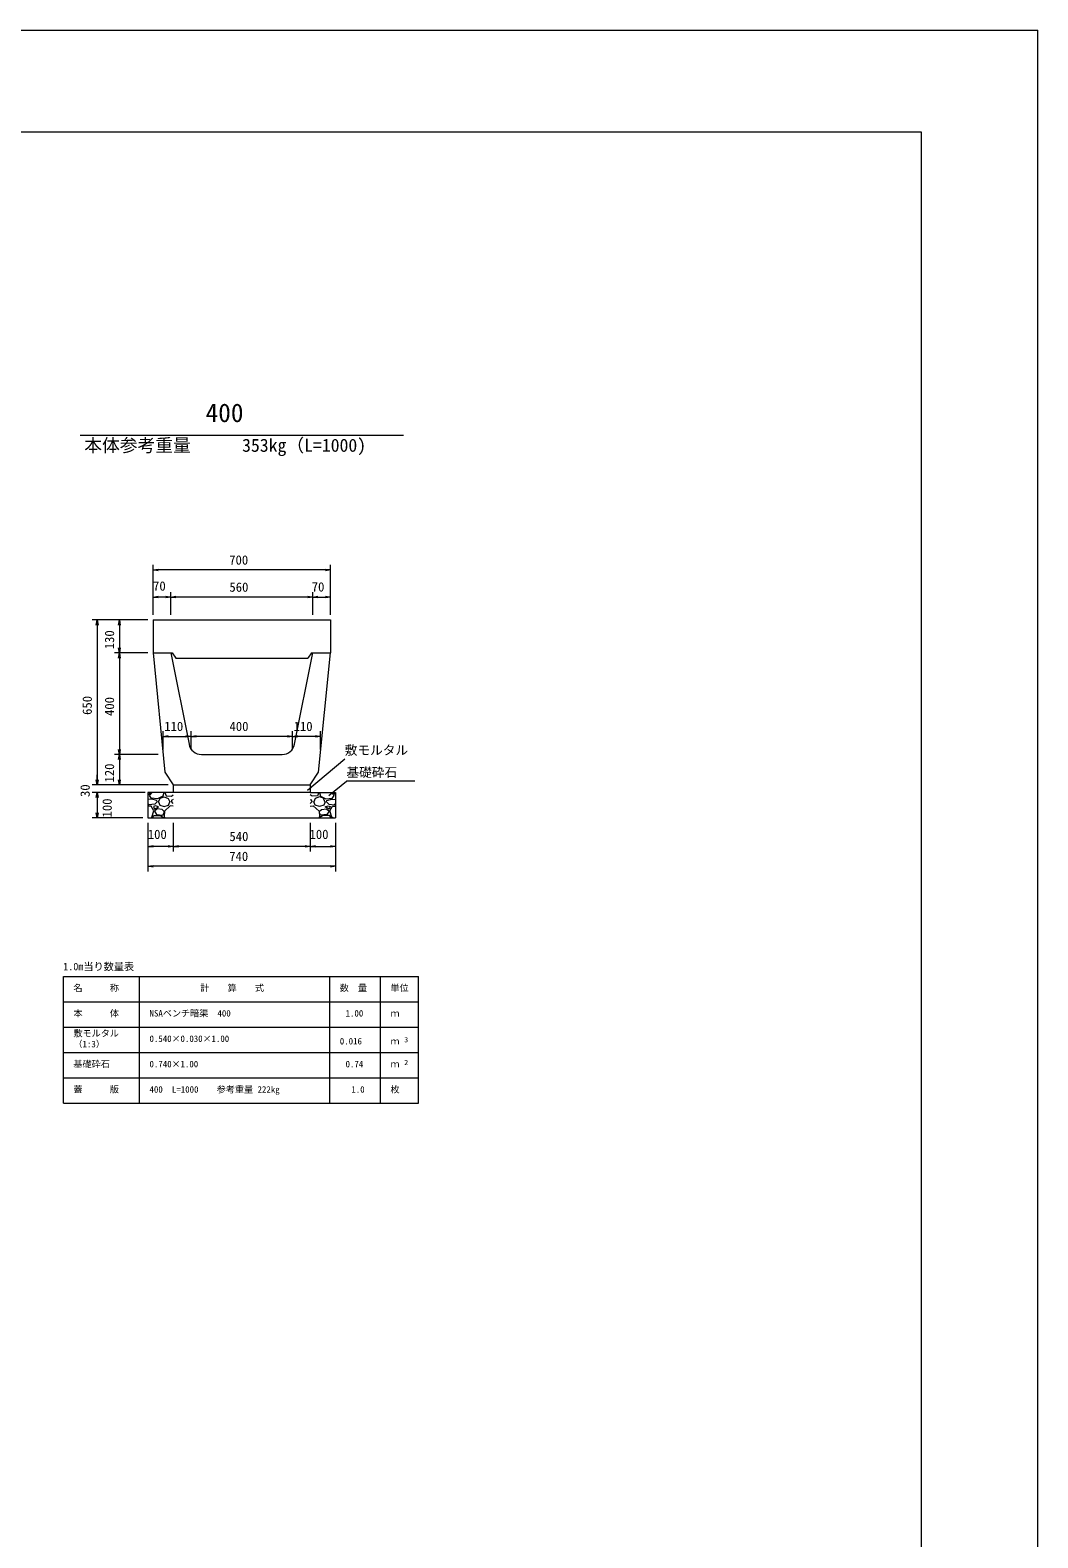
# Model space of a CAD drawing. Units: millimetres on the paper. Extents: x -1 to 840, y -1 to 593.
# Drawn here: x 641.1 to 839.7, y 296.2 to 593.2 of the extents above; entities that cross this region are included whole.
import ezdxf
from ezdxf.enums import TextEntityAlignment as Align

# ---------------------------------------------------------------- set-up
doc = ezdxf.new("R2010")
doc.units = ezdxf.units.MM
for name, color, linetype, lineweight in [('0_2', 7, 'Continuous', 18), ('D-MTR-FRAM（材料表図枠）', 2, 'Continuous', 18), ('D-STR-DIM（寸法）', 7, 'Continuous', 18), ('D-STR-HTXT（旗揚げ）', 7, 'Continuous', 18), ('D-STR-STRn（構造物）', 7, 'Continuous', 18), ('D-STR（構造物外形線）', 1, 'Continuous', 18), ('D-TTL(外枠）', 2, 'Continuous', 18), ('DEFPOINTS_3', 8, 'Continuous', 18)]:
    doc.layers.add(name, color=color, linetype=linetype, lineweight=lineweight)
for name, color, linetype in [('D-MTR-TXT(文字列）', 7, 'Continuous'), ('D-STR-TXT（文字）', 7, 'Continuous'), ('D-TTL-TXT（文字）', 7, 'Continuous')]:
    doc.layers.add(name, color=color, linetype=linetype)
doc.styles.add('ＭＳ ゴシック', font='')
doc.styles.get('ＭＳ ゴシック').set_extended_font_data('MS Gothic')

msp = doc.modelspace()

# ---------------------------------------------------------------- linework, layer by layer
at = {"layer": '0_2'}
for p, q in [((665.298, 486.87), (666.298, 487.036)), ((666.298, 486.703), (665.298, 486.87)), ((665.298, 486.87), (666.298, 486.87)), ((699.298, 487.036), (700.298, 486.87)), ((700.298, 486.87), (699.298, 486.703)), ((700.298, 486.87), (699.298, 486.87)), ((665.298, 481.527), (666.298, 481.694)), ((666.298, 481.361), (665.298, 481.527)), ((665.298, 481.527), (666.298, 481.527)), ((667.798, 481.694), (668.798, 481.527)), ((668.798, 481.527), (667.798, 481.361)), ((668.798, 481.527), (667.798, 481.527)), ((668.798, 481.527), (669.798, 481.694)), ((669.798, 481.361), (668.798, 481.527)), ((668.798, 481.527), (669.798, 481.527)), ((695.798, 481.694), (696.798, 481.527)), ((696.798, 481.527), (695.798, 481.361)), ((696.798, 481.527), (695.798, 481.527)), ((696.798, 481.527), (697.798, 481.694)), ((697.798, 481.361), (696.798, 481.527)), ((696.798, 481.527), (697.798, 481.527)), ((699.298, 481.694), (700.298, 481.527)), ((700.298, 481.527), (699.298, 481.361)), ((700.298, 481.527), (699.298, 481.527)), ((654.12, 476.027), (654.286, 477.027)), ((654.286, 477.027), (654.453, 476.027)), ((654.286, 477.027), (654.286, 476.027)), ((658.509, 476.027), (658.676, 477.027)), ((658.676, 477.027), (658.842, 476.027)), ((658.676, 477.027), (658.676, 476.027)), ((658.676, 470.527), (658.509, 471.527)), ((658.509, 469.527), (658.676, 470.527)), ((658.842, 471.527), (658.676, 470.527)), ((658.676, 470.527), (658.676, 471.527)), ((658.676, 470.527), (658.842, 469.527)), ((658.676, 470.527), (658.676, 469.527)), ((658.676, 450.527), (658.509, 451.527)), ((658.842, 451.527), (658.676, 450.527)), ((658.676, 450.527), (658.676, 451.527)), ((667.298, 454.093), (668.298, 454.259)), ((668.298, 453.926), (667.298, 454.093)), ((667.298, 454.093), (668.298, 454.093)), ((671.798, 454.259), (672.798, 454.093)), ((672.798, 454.093), (671.798, 453.926)), ((672.798, 454.093), (671.798, 454.093)), ((672.798, 454.093), (673.798, 454.259)), ((673.798, 453.926), (672.798, 454.093)), ((672.798, 454.093), (673.798, 454.093)), ((691.798, 454.259), (692.798, 454.093)), ((692.798, 454.093), (691.798, 453.926)), ((692.798, 454.093), (691.798, 454.093)), ((692.798, 454.093), (693.798, 454.259)), ((693.798, 453.926), (692.798, 454.093)), ((692.798, 454.093), (693.798, 454.093)), ((697.298, 454.259), (698.298, 454.093)), ((698.298, 454.093), (697.298, 453.926)), ((698.298, 454.093), (697.298, 454.093)), ((658.509, 449.527), (658.676, 450.527)), ((658.676, 450.527), (658.842, 449.527)), ((658.676, 450.527), (658.676, 449.527)), ((654.286, 444.527), (654.12, 445.527)), ((654.286, 444.527), (654.12, 445.527)), ((654.453, 445.527), (654.286, 444.527)), ((654.286, 444.527), (654.286, 445.527)), ((654.453, 445.527), (654.286, 444.527)), ((654.286, 444.527), (654.286, 445.527)), ((658.676, 444.527), (658.509, 445.527)), ((658.842, 445.527), (658.676, 444.527)), ((658.676, 444.527), (658.676, 445.527)), ((654.12, 442.027), (654.286, 443.027)), ((654.12, 442.027), (654.286, 443.027)), ((654.286, 443.027), (654.453, 442.027)), ((654.286, 443.027), (654.286, 442.027)), ((654.286, 443.027), (654.453, 442.027)), ((654.286, 443.027), (654.286, 442.027)), ((654.286, 438.027), (654.12, 439.027)), ((654.453, 439.027), (654.286, 438.027)), ((654.286, 438.027), (654.286, 439.027)), ((664.298, 432.416), (665.298, 432.583)), ((665.298, 432.249), (664.298, 432.416)), ((664.298, 432.416), (665.298, 432.416)), ((668.298, 432.583), (669.298, 432.416)), ((669.298, 432.416), (668.298, 432.249)), ((669.298, 432.416), (668.298, 432.416)), ((669.298, 432.416), (670.298, 432.583)), ((670.298, 432.249), (669.298, 432.416)), ((669.298, 432.416), (670.298, 432.416)), ((695.298, 432.583), (696.298, 432.416)), ((696.298, 432.416), (695.298, 432.249)), ((696.298, 432.416), (695.298, 432.416)), ((696.298, 432.416), (697.298, 432.583)), ((697.298, 432.249), (696.298, 432.416)), ((696.298, 432.416), (697.298, 432.416)), ((700.298, 432.583), (701.298, 432.416)), ((701.298, 432.416), (700.298, 432.249)), ((701.298, 432.416), (700.298, 432.416)), ((664.298, 428.498), (665.298, 428.665)), ((665.298, 428.332), (664.298, 428.498)), ((664.298, 428.498), (665.298, 428.498)), ((700.298, 428.665), (701.298, 428.498)), ((701.298, 428.498), (700.298, 428.332)), ((701.298, 428.498), (700.298, 428.498))]:
    msp.add_line(p, q, dxfattribs=at)
at = {"layer": 'D-MTR-FRAM（材料表図枠）'}
for p, q in [((647.644, 406.812), (717.644, 406.812)), ((647.644, 381.812), (647.644, 406.812)), ((662.644, 381.812), (662.644, 406.812)), ((700.144, 381.812), (700.144, 406.812)), ((710.144, 390.812), (710.144, 406.812)), ((710.144, 381.812), (710.144, 406.812)), ((717.644, 381.812), (717.644, 406.812)), ((647.644, 401.812), (717.644, 401.812)), ((647.644, 396.812), (717.644, 396.812)), ((647.644, 391.812), (717.644, 391.812)), ((647.644, 386.812), (717.644, 386.812)), ((647.644, 381.812), (717.644, 381.812))]:
    msp.add_line(p, q, dxfattribs=at)
at = {"layer": 'D-STR-DIM（寸法）'}
for p, q in [((665.298, 478.027), (665.298, 487.87)), ((700.298, 478.027), (700.298, 487.87)), ((699.298, 486.87), (666.298, 486.87)), ((665.298, 478.027), (665.298, 482.527)), ((667.798, 481.527), (666.298, 481.527)), ((668.798, 478.027), (668.798, 482.527)), ((668.798, 478.027), (668.798, 482.527)), ((695.798, 481.527), (669.798, 481.527)), ((696.798, 478.027), (696.798, 482.527)), ((696.798, 478.027), (696.798, 482.527)), ((697.798, 481.527), (699.298, 481.527)), ((700.298, 478.027), (700.298, 482.527)), ((664.298, 477.027), (653.286, 477.027)), ((654.286, 476.027), (654.286, 445.527)), ((664.298, 477.027), (657.676, 477.027)), ((658.676, 476.027), (658.676, 471.527)), ((664.298, 470.527), (657.676, 470.527)), ((664.298, 470.527), (657.676, 470.527)), ((658.676, 469.527), (658.676, 451.527)), ((667.298, 451.527), (667.298, 455.093)), ((672.798, 451.527), (672.798, 455.093)), ((672.798, 451.527), (672.798, 455.093)), ((692.798, 451.527), (692.798, 455.093)), ((692.798, 451.527), (692.798, 455.093)), ((698.298, 451.527), (698.298, 455.093)), ((668.298, 454.093), (671.798, 454.093)), ((691.798, 454.093), (673.798, 454.093)), ((697.298, 454.093), (693.798, 454.093)), ((666.298, 450.527), (657.676, 450.527)), ((666.298, 450.527), (657.676, 450.527)), ((658.676, 449.527), (658.676, 445.527)), ((654.286, 445.527), (654.286, 446.527)), ((668.298, 444.527), (653.286, 444.527)), ((668.298, 444.527), (653.286, 444.527)), ((663.298, 443.027), (653.286, 443.027)), ((663.748, 443.027), (653.286, 443.027)), ((668.298, 444.527), (657.676, 444.527)), ((654.286, 442.027), (654.286, 441.027)), ((654.286, 442.027), (654.286, 439.027)), ((663.298, 438.027), (653.286, 438.027)), ((664.298, 437.027), (664.298, 427.498)), ((664.298, 437.027), (664.298, 431.416)), ((669.298, 437.027), (669.298, 431.416)), ((669.298, 437.027), (669.298, 431.416)), ((696.298, 437.027), (696.298, 431.416)), ((696.298, 437.027), (696.298, 431.416)), ((701.298, 437.027), (701.298, 431.416)), ((701.298, 437.027), (701.298, 427.498)), ((668.298, 432.416), (665.298, 432.416)), ((695.298, 432.416), (670.298, 432.416)), ((697.298, 432.416), (700.298, 432.416)), ((700.298, 428.498), (665.298, 428.498))]:
    msp.add_line(p, q, dxfattribs=at)
at = {"layer": 'D-STR-HTXT（旗揚げ）'}
for p, q in [((650.906, 513.447), (714.689, 513.447)), ((695.742, 443.492), (703.085, 449.662)), ((699.981, 442.415), (703.421, 445.298)), ((716.895, 445.298), (703.421, 445.298))]:
    msp.add_line(p, q, dxfattribs=at)
at = {"layer": 'D-STR-STRn（構造物）'}
for p, q in [((669.298, 443.027), (664.298, 443.027)), ((664.298, 443.027), (664.298, 438.027)), ((664.298, 442.592), (664.861, 443.027)), ((664.606, 442.475), (665.103, 443.027)), ((667.458, 443.025), (667.258, 442.325)), ((667.628, 443.027), (667.898, 442.387)), ((668.957, 442.329), (669.298, 442.592)), ((669.298, 444.527), (669.298, 443.027)), ((696.298, 443.027), (669.298, 443.027)), ((696.298, 444.527), (696.298, 443.027)), ((696.298, 443.027), (701.298, 443.027)), ((696.639, 442.329), (696.298, 442.592)), ((697.967, 443.027), (697.697, 442.387)), ((698.137, 443.025), (698.337, 442.325)), ((700.989, 442.475), (700.492, 443.027)), ((701.298, 442.592), (700.735, 443.027)), ((701.298, 443.027), (701.298, 438.027)), ((665.061, 441.719), (664.298, 441.639)), ((664.505, 440.641), (664.298, 440.867)), ((664.908, 440.32), (664.298, 440.371)), ((665.653, 440.728), (664.503, 440.628)), ((664.966, 441.873), (664.616, 442.473)), ((665.467, 439.428), (664.917, 440.328)), ((666.203, 441.785), (664.953, 441.885)), ((666.055, 441.478), (665.055, 441.728)), ((665.405, 440.275), (665.605, 439.775)), ((665.756, 440.423), (665.406, 440.273)), ((665.605, 439.776), (666.355, 440.226)), ((666.106, 439.825), (665.606, 439.325)), ((666.106, 441.225), (665.656, 440.725)), ((666.358, 440.226), (665.758, 440.426)), ((666.107, 441.222), (666.057, 441.472)), ((667.112, 439.678), (666.112, 439.828)), ((667.259, 442.322), (666.209, 441.772)), ((666.352, 441.227), (666.652, 440.527)), ((666.405, 441.225), (666.705, 441.925)), ((666.652, 440.521), (667.502, 440.271)), ((666.707, 441.925), (667.507, 442.175)), ((667.517, 439.315), (667.117, 439.665)), ((667.505, 442.175), (668.305, 441.875)), ((667.509, 440.272), (668.359, 440.522)), ((668.708, 440.425), (667.558, 439.375)), ((667.903, 442.373), (668.953, 442.323)), ((668.307, 441.874), (668.607, 441.224)), ((668.355, 440.527), (668.605, 441.227)), ((669.298, 440.371), (668.708, 440.42)), ((668.955, 441.226), (669.105, 441.626)), ((669.298, 440.867), (668.955, 441.241)), ((669.298, 441.639), (669.111, 441.619)), ((696.298, 441.639), (696.485, 441.619)), ((696.298, 440.867), (696.641, 441.241)), ((696.298, 440.371), (696.888, 440.42)), ((696.64, 441.226), (696.49, 441.626)), ((697.692, 442.373), (696.642, 442.323)), ((696.888, 440.425), (698.038, 439.375)), ((697.288, 441.874), (696.988, 441.224)), ((697.241, 440.527), (696.991, 441.227)), ((698.086, 440.272), (697.236, 440.522)), ((698.091, 442.175), (697.291, 441.875)), ((698.078, 439.315), (698.478, 439.665)), ((698.888, 441.925), (698.088, 442.175)), ((698.943, 440.521), (698.093, 440.271)), ((698.337, 442.322), (699.387, 441.772)), ((698.483, 439.678), (699.483, 439.828)), ((699.19, 441.225), (698.89, 441.925)), ((699.243, 441.227), (698.943, 440.527)), ((699.237, 440.226), (699.837, 440.426)), ((699.991, 439.776), (699.241, 440.226)), ((699.392, 441.785), (700.642, 441.885)), ((699.488, 441.222), (699.538, 441.472)), ((699.489, 441.225), (699.939, 440.725)), ((699.489, 439.825), (699.989, 439.325)), ((699.541, 441.478), (700.541, 441.728)), ((699.84, 440.423), (700.19, 440.273)), ((699.942, 440.728), (701.092, 440.628)), ((700.191, 440.275), (699.991, 439.775)), ((700.128, 439.428), (700.678, 440.328)), ((700.535, 441.719), (701.298, 441.639)), ((700.629, 441.873), (700.979, 442.473)), ((700.688, 440.32), (701.298, 440.371)), ((701.091, 440.641), (701.298, 440.867)), ((664.298, 438.027), (701.298, 438.027)), ((664.861, 438.027), (665.057, 438.179)), ((665.057, 438.174), (665.457, 439.424)), ((665.103, 438.027), (665.506, 438.475)), ((665.506, 438.475), (666.806, 438.475)), ((665.605, 439.327), (666.005, 438.727)), ((666.008, 438.723), (667.258, 438.573)), ((666.805, 438.487), (667.455, 438.037)), ((667.258, 438.576), (667.508, 439.026)), ((667.498, 438.337), (667.628, 438.027)), ((667.554, 439.378), (667.504, 438.328)), ((667.506, 439.025), (667.506, 439.325)), ((698.097, 438.337), (697.967, 438.027)), ((698.041, 439.378), (698.091, 438.328)), ((698.338, 438.576), (698.088, 439.026)), ((698.089, 439.025), (698.089, 439.325)), ((698.791, 438.487), (698.141, 438.037)), ((699.587, 438.723), (698.337, 438.573)), ((700.089, 438.475), (698.789, 438.475)), ((699.991, 439.327), (699.591, 438.727)), ((700.492, 438.027), (700.089, 438.475)), ((700.538, 438.174), (700.138, 439.424)), ((700.735, 438.027), (700.539, 438.179))]:
    msp.add_line(p, q, dxfattribs=at)
at = {"layer": 'D-STR（構造物外形線）'}
for p, q in [((665.298, 477.027), (700.298, 477.027)), ((665.298, 477.027), (665.298, 470.527)), ((700.298, 477.027), (700.298, 470.527)), ((665.298, 470.527), (669.048, 470.527)), ((665.298, 470.527), (667.648, 447.027)), ((665.298, 470.527), (668.798, 470.527)), ((668.798, 470.527), (672.396, 452.537)), ((669.048, 470.527), (669.798, 469.527)), ((669.798, 469.527), (695.798, 469.527)), ((693.2, 452.537), (696.798, 470.527)), ((696.548, 470.527), (695.798, 469.527)), ((696.548, 470.527), (700.298, 470.527)), ((696.798, 470.527), (700.298, 470.527)), ((697.948, 447.027), (700.298, 470.527)), ((674.847, 450.527), (690.748, 450.527)), ((667.648, 447.027), (669.298, 444.527)), ((696.298, 444.527), (697.948, 447.027)), ((669.298, 444.527), (696.298, 444.527))]:
    msp.add_line(p, q, dxfattribs=at)
for centre, start, end in [((674.847, 453.027), 191.31016, 270), ((690.748, 453.027), 270, 348.68984)]:
    msp.add_arc(centre, 2.5, start, end, dxfattribs=at)
at = {"layer": 'D-TTL(外枠）'}
for p, q in [((21.725, 573.208), (816.725, 573.208)), ((816.725, 573.208), (816.725, 19.208))]:
    msp.add_line(p, q, dxfattribs=at)
at = {"layer": 'DEFPOINTS_3'}
for p in [(-1.275, 593.208), (839.725, -0.792)]:
    msp.add_line(p, (839.725, 593.208), dxfattribs=at)

# ---------------------------------------------------------------- texts
at = {"layer": 'D-MTR-TXT(文字列）', "style": 'ＭＳ ゴシック'}
for s, height, p in [('本体参考重量', 2.566, (651.737, 509.381)), ('353kg（L=1000)', 2.566, (682.856, 509.381)), ('名\u3000\u3000\u3000称', 1.283, (649.605, 403.513)), ('計\u3000\u3000算\u3000\u3000式', 1.283, (674.609, 403.513)), ('数\u3000量', 1.283, (702.105, 403.513)), ('単位', 1.283, (712.105, 403.513)), ('本\u3000\u3000\u3000体', 1.283, (649.605, 398.513)), ('NSAベンチ暗渠\u3000400', 1.283, (664.605, 398.513)), ('1.00', 1.283, (703.256, 398.513)), ('ｍ', 1.283, (712.105, 398.513)), ('敷モルタル', 1.283, (649.605, 394.564)), ('0.540×0.030×1.00', 1.283, (664.605, 393.513)), ('（1:3）', 1.283, (649.605, 392.452)), ('0.016', 1.283, (702.118, 393.013)), ('ｍ', 1.283, (712.105, 393.013)), ('3', 1.026, (714.806, 393.516)), ('基礎砕石', 1.283, (649.605, 388.513)), ('0.740×1.00', 1.283, (664.605, 388.513)), ('0.74', 1.283, (703.256, 388.513)), ('ｍ', 1.283, (712.105, 388.513)), ('2', 1.026, (714.806, 389.016)), ('蓋\u3000\u3000\u3000版', 1.283, (649.605, 383.513)), ('400\u3000L=1000\u3000\u3000参考重量 222kg', 1.283, (664.605, 383.513)), ('1.0', 1.283, (704.393, 383.513)), ('枚', 1.283, (712.105, 383.513))]:
    msp.add_text(s, height=height, dxfattribs=at).set_placement(p, align=Align.BOTTOM_LEFT)
at = {"layer": 'D-STR-DIM（寸法）', "style": 'ＭＳ ゴシック'}
for s, p in [('700', (680.323, 487.37)), ('70', (665.304, 482.243)), ('560', (680.355, 482.027)), ('70', (696.583, 482.073)), ('110', (667.516, 454.593)), ('400', (680.374, 454.593)), ('110', (693.016, 454.593)), ('100', (664.266, 433.33)), ('540', (680.355, 432.916)), ('100', (696.151, 433.33)), ('740', (680.323, 428.998))]:
    msp.add_text(s, height=1.833, dxfattribs=at).set_placement(p, align=Align.BOTTOM_LEFT)
for s, p in [('130', (658.176, 471.246)), ('650', (653.786, 458.315)), ('400', (658.176, 458.104)), ('120', (658.176, 444.996)), ('30', (653.369, 442.147)), ('100', (657.717, 438.118))]:
    msp.add_text(s, height=1.833, rotation=90, dxfattribs=at).set_placement(p, align=Align.BOTTOM_LEFT)
at = {"layer": 'D-STR-TXT（文字）', "style": 'ＭＳ ゴシック'}
for s, height, p in [('敷モルタル', 1.833, (703.085, 449.914)), ('基礎砕石', 1.833, (703.421, 445.551)), ('1.0m当り数量表', 1.466, (647.589, 407.574))]:
    msp.add_text(s, height=height, dxfattribs=at).set_placement(p, align=Align.BOTTOM_LEFT)
at = {"layer": 'D-TTL-TXT（文字）', "style": 'ＭＳ ゴシック'}
msp.add_text('400', height=3.666, dxfattribs=at).set_placement((675.654, 514.896), align=Align.BOTTOM_LEFT)

doc.saveas('drawing.dxf')
